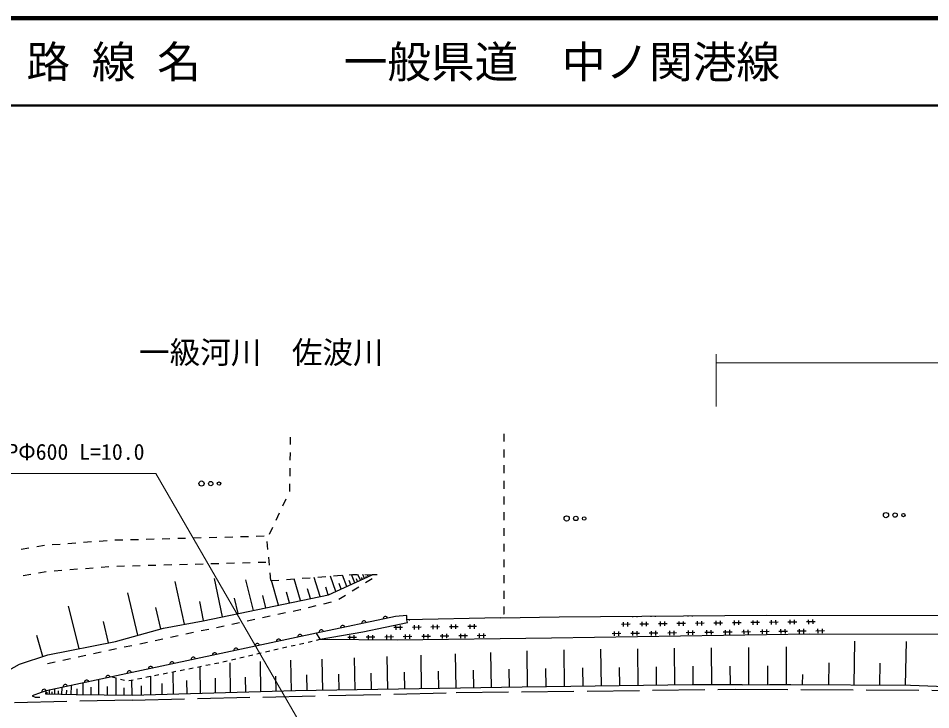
# Model space of a CAD drawing. Units: millimetres, scale not verified. Extents: x 40000 to 680000, y 20000 to 380000.
# Drawn here: x 179440 to 284006, y 300744 to 380000 of the extents above; entities that cross this region are included whole.
import ezdxf
from ezdxf.enums import TextEntityAlignment as Align

# ---------------------------------------------------------------- set-up
doc = ezdxf.new("R2010")
doc.units = ezdxf.units.MM
doc.header["$LTSCALE"] = 1000
doc.linetypes.add('DASHED', pattern=[7.5, 6, -1.5])
for name, color, linetype, lineweight in [('M-BGD', 7, 'Continuous', 25), ('M-BGD-EXST', 7, 'Continuous', 25), ('M-STR-HTXT', 7, 'Continuous', 13), ('M-TTL', 2, 'Continuous', 140), ('M-TTL-LINE', 7, 'Continuous', 50)]:
    doc.layers.add(name, color=color, linetype=linetype, lineweight=lineweight)
doc.layers.add('M-BMK-HTXT', color=7, linetype='Continuous')
doc.layers.add('M-TTL-TXT', color=7, linetype='Continuous')
doc.styles.add('ＭＳ ゴシック', font='')
doc.styles.get('ＭＳ ゴシック').set_extended_font_data('MS Gothic')

msp = doc.modelspace()

# ---------------------------------------------------------------- linework, layer by layer
at = {"layer": 'M-BGD'}
for p, q in [((210641, 331134), (210652, 331975)), ((235078, 332372), (235078, 331472)), ((235079, 330572), (235079, 329672)), ((210617, 329334), (210629, 330234)), ((210593, 327534), (210605, 328434)), ((235079, 328772), (235079, 327872)), ((210570, 325813), (210581, 326635)), ((235079, 326972), (235079, 326072)), ((210536, 325742), (210570, 325813)), ((209770, 324113), (210153, 324928)), ((235080, 325172), (235080, 324272)), ((209004, 322485), (209387, 323299)), ((235080, 323372), (235080, 322472)), ((208237, 320856), (208621, 321670)), ((235080, 321572), (235080, 320672)), ((186928, 319946), (187825, 320016)), ((188723, 320085), (189620, 320155)), ((190518, 320201), (191418, 320226)), ((192318, 320250), (193217, 320274)), ((194117, 320299), (195017, 320323)), ((195916, 320347), (196816, 320372)), ((197716, 320396), (198615, 320420)), ((199515, 320445), (200415, 320469)), ((201314, 320493), (202214, 320518)), ((203114, 320542), (204013, 320567)), ((204913, 320591), (205813, 320615)), ((206712, 320640), (207612, 320664)), ((208057, 319124), (207974, 320021)), ((179780, 319146), (180667, 319296)), ((181554, 319446), (182442, 319596)), ((183339, 319668), (184236, 319738)), ((185133, 319807), (186031, 319877)), ((235081, 319772), (235081, 318872)), ((208223, 317332), (208140, 318228)), ((235081, 317972), (235081, 317072)), ((185341, 316814), (186238, 316884)), ((187135, 316953), (188033, 317023)), ((188930, 317092), (189827, 317162)), ((190726, 317206), (191626, 317230)), ((192525, 317255), (193425, 317279)), ((194325, 317303), (195224, 317328)), ((196124, 317352), (197024, 317376)), ((197923, 317401), (198823, 317425)), ((199723, 317449), (200622, 317474)), ((201522, 317498), (202422, 317522)), ((203321, 317547), (204221, 317571)), ((205121, 317595), (206020, 317620)), ((206920, 317644), (207820, 317668)), ((179989, 316139), (180876, 316289)), ((181764, 316439), (182651, 316589)), ((183546, 316676), (184444, 316745)), ((208390, 315540), (208307, 316436)), ((211980, 315813), (212877, 315881)), ((214051, 313719), (213351, 315915)), ((213774, 315950), (214672, 316018)), ((215820, 314290), (215204, 316056)), ((215569, 316086), (216467, 316155)), ((217078, 314868), (216585, 316161)), ((217364, 316223), (217756, 316253)), ((218005, 315294), (217622, 316240)), ((217756, 316253), (218263, 316245)), ((218648, 315589), (218373, 316241)), ((218875, 315694), (218782, 315911)), ((219103, 315798), (218914, 316232)), ((219163, 316231), (220009, 316218)), ((219330, 315902), (219282, 316011)), ((219557, 316007), (219460, 316224)), ((220565, 316209), (220009, 316218)), ((235081, 316172), (235081, 315272)), ((198475, 310548), (197434, 315438)), ((202856, 311409), (201913, 315773)), ((206391, 312138), (205522, 315642)), ((208390, 315540), (209287, 315608)), ((209251, 312728), (208479, 315544)), ((210185, 315676), (211082, 315745)), ((211793, 313253), (211052, 315740)), ((214967, 313907), (214676, 314796)), ((216449, 314579), (216212, 315229)), ((217542, 315081), (217355, 315556)), ((217703, 314360), (218467, 314836)), ((218327, 315442), (218192, 315768)), ((219231, 315311), (219995, 315787)), ((193132, 309285), (191990, 314153)), ((207821, 312433), (207452, 313846)), ((210522, 312990), (210165, 314238)), ((212922, 313486), (212583, 314587)), ((216176, 313408), (216940, 313884)), ((235081, 314372), (235082, 313472)), ((200670, 310958), (200239, 313148)), ((204624, 311773), (204216, 313532)), ((212713, 312467), (213587, 312683)), ((214461, 312899), (215335, 313114)), ((186410, 307751), (185194, 312601)), ((195780, 310018), (195216, 312454)), ((209200, 311686), (210080, 311874)), ((210960, 312061), (211739, 312227)), ((211739, 312227), (211840, 312252)), ((235082, 311715), (235054, 311682)), ((235082, 312572), (235082, 311715)), ((189793, 308422), (189210, 310853)), ((203918, 310562), (204798, 310749)), ((205679, 310937), (206559, 311124)), ((207439, 311311), (208319, 311499)), ((224280, 310992), (224279, 311058)), ((248805, 310284), (248799, 310784)), ((249305, 310290), (249299, 310790)), ((249852, 311359), (249850, 311444)), ((250352, 311365), (250350, 311447)), ((251673, 310572), (250673, 310559)), ((250926, 310312), (250920, 310812)), ((251426, 310319), (251420, 310819)), ((251973, 311387), (251972, 311455)), ((252473, 311394), (252472, 311458)), ((253794, 310601), (252794, 310587)), ((253048, 310341), (253041, 310841)), ((253547, 310348), (253541, 310848)), ((254094, 311416), (254093, 311467)), ((254594, 311422), (254593, 311469)), ((255915, 310629), (254915, 310616)), ((255169, 310369), (255162, 310869)), ((255669, 310376), (255662, 310876)), ((256215, 311444), (256214, 311478)), ((256715, 311451), (256714, 311481)), ((258036, 310658), (257036, 310645)), ((257290, 310398), (257283, 310898)), ((257790, 310405), (257783, 310905)), ((258336, 311473), (258336, 311489)), ((258836, 311480), (258836, 311492)), ((260157, 310687), (259158, 310673)), ((259411, 310426), (259404, 310926)), ((259911, 310433), (259904, 310933)), ((262279, 310715), (261279, 310702)), ((261532, 310455), (261525, 310955)), ((262032, 310462), (262025, 310962)), ((264400, 310744), (263400, 310730)), ((263653, 310484), (263646, 310984)), ((264153, 310490), (264146, 310990)), ((266521, 310772), (265521, 310759)), ((265774, 310512), (265768, 311012)), ((266274, 310519), (266268, 311019)), ((268642, 310801), (267642, 310787)), ((267895, 310541), (267889, 311041)), ((268395, 310547), (268389, 311047)), ((270763, 310829), (269763, 310816)), ((270017, 310569), (270010, 311069)), ((270517, 310576), (270510, 311076)), ((198636, 309437), (199517, 309625)), ((200397, 309812), (201277, 309999)), ((202157, 310187), (203038, 310374)), ((214032, 308825), (213605, 309528)), ((223481, 310170), (222481, 310155)), ((222734, 309909), (222727, 310409)), ((223234, 309916), (223227, 310416)), ((225602, 310200), (224602, 310186)), ((224855, 309939), (224848, 310439)), ((225355, 309946), (225348, 310446)), ((227723, 310230), (226723, 310216)), ((226976, 309970), (226969, 310469)), ((227476, 309977), (227469, 310477)), ((229844, 310260), (228844, 310246)), ((229098, 310000), (229090, 310500)), ((229597, 310007), (229590, 310507)), ((231965, 310291), (230965, 310276)), ((231219, 310030), (231212, 310530)), ((231719, 310037), (231711, 310537)), ((247759, 309209), (247752, 309709)), ((248259, 309216), (248252, 309716)), ((249552, 310544), (248552, 310530)), ((249880, 309237), (249873, 309737)), ((250380, 309244), (250373, 309744)), ((252748, 309526), (251748, 309513)), ((252001, 309266), (251995, 309766)), ((252501, 309273), (252494, 309773)), ((254869, 309555), (253869, 309541)), ((254122, 309295), (254116, 309794)), ((254622, 309301), (254616, 309801)), ((256990, 309583), (255990, 309570)), ((256244, 309323), (256237, 309823)), ((256743, 309330), (256737, 309830)), ((259111, 309612), (258111, 309598)), ((258365, 309352), (258358, 309852)), ((258865, 309358), (258858, 309858)), ((261232, 309640), (260232, 309627)), ((260486, 309380), (260479, 309880)), ((260986, 309387), (260979, 309887)), ((263353, 309669), (262354, 309655)), ((262607, 309409), (262600, 309909)), ((263107, 309416), (263100, 309915)), ((265475, 309697), (264475, 309684)), ((264728, 309437), (264721, 309937)), ((265228, 309444), (265221, 309944)), ((267596, 309726), (266596, 309713)), ((266849, 309466), (266842, 309966)), ((267349, 309473), (267342, 309973)), ((269717, 309755), (268717, 309741)), ((268970, 309494), (268964, 309994)), ((269470, 309501), (269463, 310001)), ((271838, 309783), (270838, 309770)), ((271091, 309523), (271085, 310023)), ((271591, 309530), (271585, 310030)), ((182266, 306856), (181564, 309255)), ((193355, 308313), (194235, 308500)), ((195115, 308687), (195996, 308875)), ((196876, 309062), (197756, 309250)), ((212644, 308504), (213131, 308616)), ((213618, 308729), (214032, 308825)), ((218193, 309034), (217193, 309019)), ((217446, 308793), (217439, 309273)), ((217946, 308789), (217939, 309280)), ((220314, 309064), (219314, 309050)), ((219568, 308803), (219561, 309303)), ((220068, 308810), (220060, 309310)), ((222435, 309094), (221435, 309080)), ((221689, 308833), (221682, 309333)), ((222189, 308841), (222182, 309340)), ((224556, 309124), (223556, 309110)), ((223810, 308864), (223803, 309364)), ((224310, 308871), (224303, 309371)), ((226677, 309155), (225677, 309140)), ((225931, 308894), (225924, 309394)), ((226431, 308901), (226424, 309401)), ((228798, 309185), (227799, 309171)), ((228052, 308924), (228045, 309424)), ((228552, 308931), (228545, 309431)), ((230920, 309215), (229920, 309201)), ((230173, 308954), (230166, 309454)), ((230673, 308961), (230666, 309461)), ((233041, 309245), (232041, 309231)), ((232294, 308985), (232287, 309485)), ((232794, 308992), (232787, 309492)), ((248506, 309469), (247506, 309455)), ((250627, 309497), (249627, 309484)), ((275247, 303592), (275310, 308592)), ((281104, 303557), (281214, 308556)), ((189834, 307563), (190714, 307750)), ((191594, 307938), (192475, 308125)), ((207773, 307376), (208260, 307489)), ((208747, 307601), (209234, 307714)), ((209721, 307827), (210209, 307940)), ((210696, 308052), (211183, 308165)), ((211670, 308278), (212157, 308391)), ((237813, 303336), (237750, 307484)), ((242045, 303398), (241988, 307631)), ((246268, 303460), (246218, 307683)), ((250482, 303521), (250438, 307736)), ((254687, 303583), (254649, 307788)), ((258911, 303617), (258881, 307841)), ((263179, 303626), (263159, 307894)), ((267492, 303635), (267482, 307947)), ((184552, 306438), (185432, 306626)), ((186313, 306813), (187193, 307001)), ((188073, 307188), (188953, 307375)), ((203876, 306474), (204363, 306586)), ((204850, 306699), (205337, 306812)), ((205825, 306925), (206312, 307038)), ((206799, 307150), (207286, 307263)), ((210767, 302900), (210689, 306412)), ((214359, 302963), (214281, 306554)), ((218038, 303022), (217961, 306700)), ((221806, 303082), (221731, 306849)), ((225665, 303143), (225593, 307002)), ((229617, 303206), (229548, 307159)), ((233666, 303271), (233600, 307319)), ((182792, 306063), (183672, 306251)), ((198002, 305255), (198492, 305352)), ((198983, 305449), (199473, 305546)), ((199964, 305643), (200454, 305739)), ((200337, 302592), (200295, 305705)), ((200945, 305836), (201435, 305933)), ((201926, 306030), (202162, 306077)), ((202162, 306077), (202415, 306135)), ((202902, 306248), (203389, 306361)), ((203779, 302694), (203722, 306136)), ((207255, 302796), (207188, 306274)), ((235739, 303304), (235707, 305378)), ((239929, 303367), (239899, 305484)), ((244157, 303429), (244130, 305541)), ((248375, 303491), (248352, 305598)), ((252585, 303552), (252564, 305655)), ((256799, 303612), (256782, 305724)), ((261045, 303621), (261032, 305755)), ((265335, 303630), (265328, 305787)), ((272329, 303610), (272349, 306110)), ((278175, 303575), (278219, 306074)), ((190184, 304534), (190666, 304401)), ((190680, 302389), (190674, 304397)), ((193097, 304286), (193587, 304382)), ((194078, 304479), (194568, 304576)), ((194634, 302424), (194615, 304583)), ((195059, 304673), (195549, 304770)), ((196040, 304867), (196530, 304964)), ((197021, 305061), (197511, 305158)), ((197225, 302501), (197197, 305093)), ((202058, 302643), (202032, 304364)), ((205517, 302745), (205486, 304484)), ((209011, 302848), (208974, 304604)), ((212563, 302934), (212523, 304730)), ((216198, 302992), (216159, 304832)), ((219922, 303052), (219884, 304935)), ((223735, 303113), (223698, 305042)), ((227641, 303175), (227605, 305151)), ((231641, 303239), (231607, 305263)), ((269311, 303630), (269347, 304803)), ((184453, 302484), (184462, 303302)), ((185514, 302468), (185524, 303529)), ((186890, 302447), (186897, 303822)), ((187781, 302433), (187784, 303324)), ((188672, 302420), (188675, 304202)), ((189676, 302404), (189675, 303409)), ((191148, 304269), (191630, 304136)), ((191578, 302375), (191574, 303273)), ((192116, 304092), (192606, 304189)), ((192476, 302361), (192464, 304158)), ((193555, 302393), (193546, 303472)), ((195930, 302463), (195917, 303759)), ((198781, 302547), (198762, 304103)), ((181053, 302357), (181378, 302192)), ((181378, 302192), (181914, 302196)), ((182754, 302510), (182758, 302753)), ((183004, 302506), (183011, 302992)), ((183320, 302501), (183324, 302817)), ((183635, 302497), (183643, 303127)), ((184044, 302490), (184049, 302899)), ((184984, 302476), (184989, 303007)), ((186202, 302457), (186207, 303145))]:
    msp.add_line(p, q, dxfattribs=at)
at = {"layer": 'M-BGD', "linetype": 'DASHED'}
for p, q in [((192488, 301862), (229629, 302709)), ((229623, 302709), (261625, 303098)), ((261625, 303098), (298127, 302900)), ((192488, 301862), (174040, 301417))]:
    msp.add_line(p, q, dxfattribs=at)
at = {"layer": 'M-BGD'}
for points in [[(178355, 305265), (179590, 305981), (182820, 307040), (190575, 308580), (196071, 310102), (200640, 310954), (215001, 313917), (220009, 316218)], [(223980, 311554), (222658, 311440), (213605, 309528), (182655, 302919), (182071, 302737), (181053, 302357)], [(214032, 308825), (218923, 309670), (224039, 310730), (223987, 311054)], [(234717, 311274), (223987, 311054), (223980, 311554)], [(234717, 311274), (241422, 311389), (265142, 311569), (299870, 311561), (332245, 311245)], [(214032, 308825), (222859, 308749), (240544, 309001), (270094, 309441), (299777, 309371), (331495, 309023)], [(262406, 303596), (256685, 303614), (237176, 303329), (211205, 302915), (192486, 302363), (186067, 302465), (182597, 302515), (182655, 302919)], [(262406, 303596), (265531, 303629), (267990, 303638), (281691, 303556), (289629, 303239), (303035, 303166), (329464, 303007)]]:
    msp.add_lwpolyline(points, dxfattribs=at)
for centre, start, end in [((219065, 310681), 11.93113, 191.93113), ((221511, 311198), 11.93113, 191.93113), ((214173, 309648), 11.93113, 191.93113), ((216619, 310164), 11.93113, 191.93113), ((209283, 308605), 12.05312, 192.05312), ((211727, 309127), 12.05312, 192.05312), ((204393, 307561), 12.05312, 192.05312), ((206838, 308083), 12.05312, 192.05312), ((199503, 306517), 12.05312, 192.05312), ((201948, 307039), 12.05312, 192.05312), ((194613, 305472), 12.05312, 192.05312), ((197058, 305994), 12.05312, 192.05312), ((189723, 304428), 12.05312, 192.05312), ((192168, 304950), 12.05312, 192.05312), ((184834, 303384), 12.05312, 192.05312), ((187279, 303906), 12.05312, 192.05312), ((182395, 302838), 17.32402, 197.32402)]:
    msp.add_arc(centre, 250, start, end, dxfattribs=at)
at = {"layer": 'M-BGD-EXST'}
for centre, radius in [((200449, 326668), 300), ((201499, 326668), 250), ((202449, 326668), 200), ((278876, 323055), 300), ((279926, 323055), 250), ((280876, 323055), 200), ((242284, 322668), 300), ((243334, 322668), 250), ((244284, 322668), 200)]:
    msp.add_circle(centre, radius, dxfattribs=at)
at = {"layer": 'M-STR-HTXT'}
for p, q in [((259408, 335508), (259408, 341508)), ((259408, 340508), (412345, 340508)), ((195224, 327839), (175410, 327839)), ((216573, 290861), (195224, 327839))]:
    msp.add_line(p, q, dxfattribs=at)
at = {"layer": 'M-TTL'}
msp.add_line((680000, 380000), (40000, 380000), dxfattribs=at)
at = {"layer": 'M-TTL-LINE'}
msp.add_line((40000, 370000), (680000, 370000), dxfattribs=at)

# ---------------------------------------------------------------- texts
at = {"layer": 'M-BMK-HTXT', "style": 'ＭＳ ゴシック'}
msp.add_text('一級河川\u3000佐波川', height=2566, dxfattribs=at).set_placement((221295, 339653), align=Align.BOTTOM_RIGHT)
at = {"layer": 'M-STR-HTXT', "style": 'ＭＳ ゴシック'}
msp.add_text('HPΦ600 L=10.0', height=1833, dxfattribs=at).set_placement((193910, 328839), align=Align.BOTTOM_RIGHT)
at = {"layer": 'M-TTL-TXT', "style": 'ＭＳ ゴシック'}
for s, p in [('路 線 名', (180380, 375000)), ('一般県道\u3000中ノ関港線', (216734, 375000))]:
    msp.add_text(s, height=3666, dxfattribs=at).set_placement(p, align=Align.MIDDLE_LEFT)

doc.saveas('drawing.dxf')
